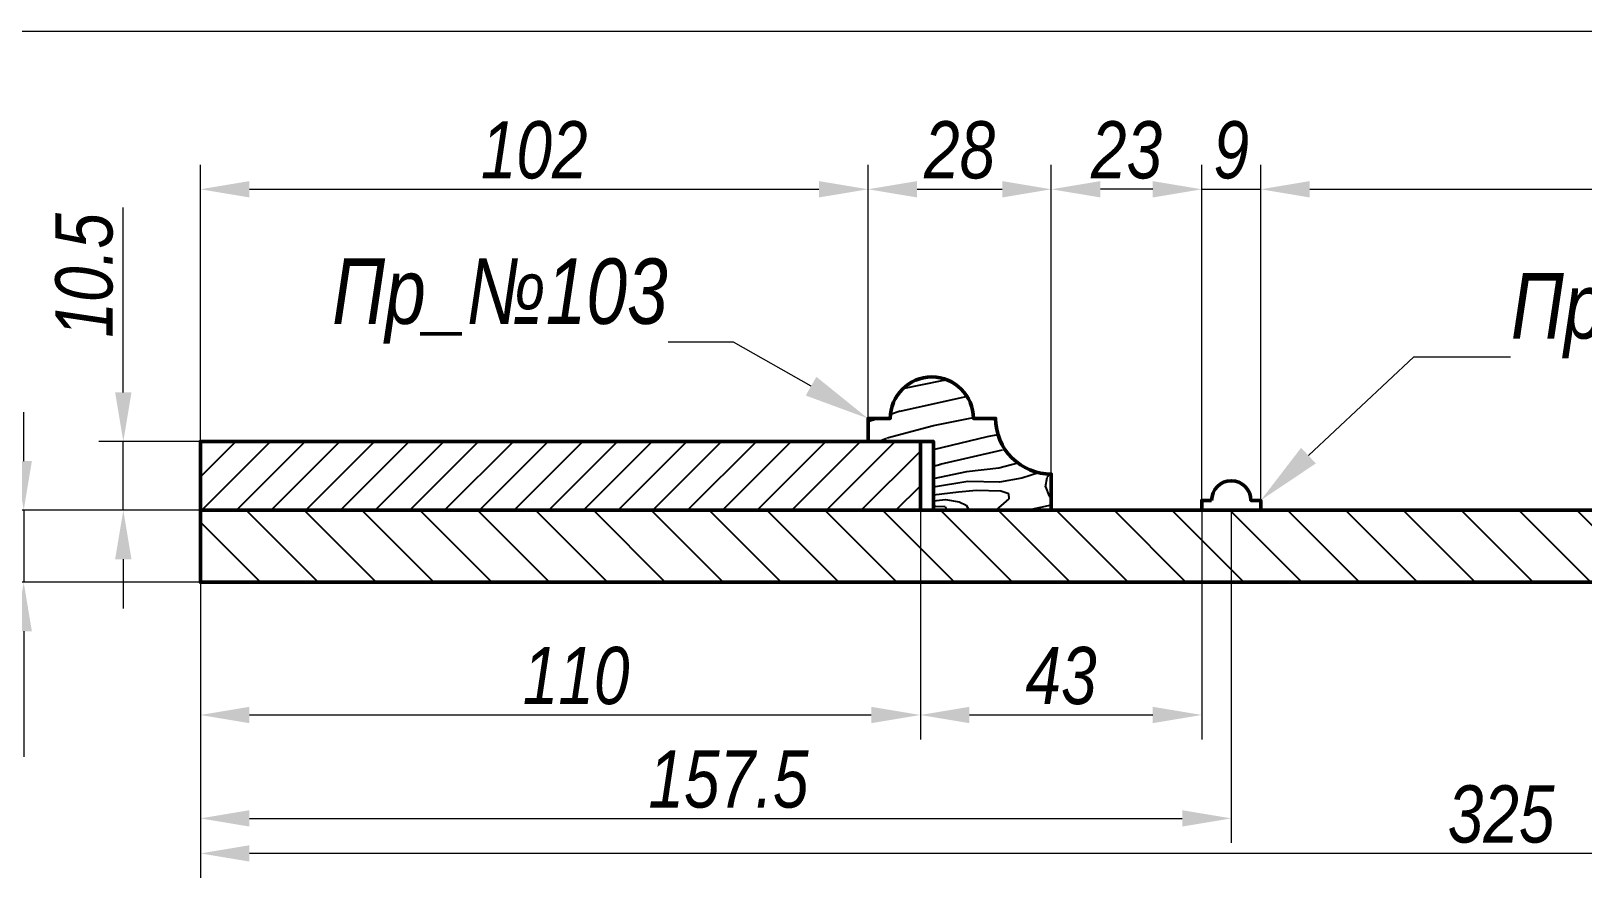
# Model space of a CAD drawing. Header units: millimetres. Extents: x 55 to 2092, y -657 to 768.
# Drawn here: x 253.8 to 490.9, y 14.1 to 143.5 of the extents above; entities that cross this region are included whole.
import ezdxf
from ezdxf import colors
from ezdxf.entities.mleader import LeaderData, LeaderLine
from ezdxf.math import Vec2, Vec3

# ---------------------------------------------------------------- set-up
doc = ezdxf.new("R2010")
doc.units = ezdxf.units.MM
doc.header["$MEASUREMENT"] = 0
doc.header["$PDMODE"] = 35
doc.layers.add('Профили', color=172, linetype='Continuous', lineweight=50)
doc.layers.add('Размеры', color=7, linetype='Continuous', lineweight=20)
doc.styles.get("Standard").update_dxf_attribs({"font": 'ARIALI.TTF', "width": 0.8})
doc.dimstyles.new('Standard mini', dxfattribs={"dimscale": 0.25, "dimtxt": 35, "dimasz": 30, "dimexe": 15, "dimexo": 0, "dimgap": 6, "dimtad": 1, "dimdec": 0, "dimzin": 1, "dimdsep": 46, "dimtxsty": 'Standard', "dimcen": 20, "dimclrd": 7, "dimclre": 7, "dimclrt": 256, "dimadec": 0, "dimazin": 0, "dimtfac": 1, "dimtdec": 0, "dimtmove": 0, "dimatfit": 3, "dimfxl": 1, "dimlwd": -1, "dimlwe": -1, "dimarcsym": 0})

# ---------------------------------------------------------------- blocks, each defined once
blk = doc.blocks.new('*D12')
at = {"layer": 'Defpoints', "color": 0}
for p in [(381.65, 119.34), (381.65, 84.32), (279.65, 80.81)]:
    blk.add_point(p, dxfattribs=at)
at = {"layer": 'Размеры', "color": 7}
for p, q in [((279.65, 80.81), (279.65, 123.09)), ((381.65, 84.32), (381.65, 123.09)), ((287.15, 119.34), (374.15, 119.34))]:
    blk.add_line(p, q, dxfattribs=at)
for points in [[(287.15, 120.59), (287.15, 118.09), (279.65, 119.34)], [(374.15, 120.59), (374.15, 118.09), (381.65, 119.34)]]:
    blk.add_solid(points, dxfattribs=at)
at = {"layer": 'Размеры', "insert": (330.65, 125.31), "char_height": 8.75, "attachment_point": 5}
blk.add_mtext('102', dxfattribs=at)
blk = doc.blocks.new('*D13')
at = {"layer": 'Defpoints', "color": 0}
for p in [(409.65, 119.34), (381.65, 84.32), (409.65, 75.82)]:
    blk.add_point(p, dxfattribs=at)
at = {"layer": 'Размеры', "color": 7}
for p, q in [((381.65, 84.32), (381.65, 123.09)), ((409.65, 75.82), (409.65, 123.09)), ((389.15, 119.34), (402.15, 119.34))]:
    blk.add_line(p, q, dxfattribs=at)
for points in [[(389.15, 120.59), (389.15, 118.09), (381.65, 119.34)], [(402.15, 120.59), (402.15, 118.09), (409.65, 119.34)]]:
    blk.add_solid(points, dxfattribs=at)
at = {"layer": 'Размеры', "lineweight": -3, "insert": (395.65, 125.31), "char_height": 8.75, "attachment_point": 5}
blk.add_mtext('28', dxfattribs=at)
blk = doc.blocks.new('*D14')
at = {"layer": 'Defpoints', "color": 0}
for p in [(267.87, 80.81), (279.65, 80.81), (279.65, 70.31)]:
    blk.add_point(p, dxfattribs=at)
at = {"layer": 'Размеры', "color": 7}
for p, q in [((267.87, 88.31), (267.87, 116.56)), ((279.65, 80.81), (264.12, 80.81)), ((267.87, 70.31), (267.87, 80.81)), ((279.65, 70.31), (264.12, 70.31)), ((267.87, 62.81), (267.87, 55.31))]:
    blk.add_line(p, q, dxfattribs=at)
for points in [[(266.62, 88.31), (269.12, 88.31), (267.87, 80.81)], [(266.62, 62.81), (269.12, 62.81), (267.87, 70.31)]]:
    blk.add_solid(points, dxfattribs=at)
at = {"layer": 'Размеры', "lineweight": -3, "insert": (261.91, 106.19), "char_height": 8.75, "attachment_point": 5, "rotation": 90}
blk.add_mtext('10.5', dxfattribs=at)
blk = doc.blocks.new('*D15')
at = {"layer": 'Defpoints', "color": 0}
for p in [(252.65, 70.31), (279.65, 70.31), (279.65, 59.31)]:
    blk.add_point(p, dxfattribs=at)
at = {"layer": 'Размеры', "color": 7}
for p, q in [((252.65, 77.81), (252.65, 85.31)), ((279.65, 70.31), (248.9, 70.31)), ((252.65, 70.31), (252.65, 59.31)), ((279.65, 59.31), (248.9, 59.31)), ((252.65, 51.81), (252.65, 32.63))]:
    blk.add_line(p, q, dxfattribs=at)
for points in [[(251.4, 77.81), (253.9, 77.81), (252.65, 70.31)], [(251.4, 51.81), (253.9, 51.81), (252.65, 59.31)]]:
    blk.add_solid(points, dxfattribs=at)
at = {"layer": 'Размеры', "lineweight": -3, "insert": (246.76, 38.47), "char_height": 8.75, "attachment_point": 5, "rotation": 90}
blk.add_mtext('11', dxfattribs=at)
blk = doc.blocks.new('*D17')
at = {"layer": 'Defpoints', "color": 0}
for p in [(409.65, 119.34), (409.65, 75.82), (432.65, 71.81)]:
    blk.add_point(p, dxfattribs=at)
at = {"layer": 'Размеры', "color": 7}
for p, q in [((409.65, 75.82), (409.65, 123.09)), ((432.65, 71.81), (432.65, 123.09)), ((425.15, 119.34), (417.15, 119.34))]:
    blk.add_line(p, q, dxfattribs=at)
for points in [[(417.15, 120.59), (417.15, 118.09), (409.65, 119.34)], [(425.15, 120.59), (425.15, 118.09), (432.65, 119.34)]]:
    blk.add_solid(points, dxfattribs=at)
at = {"layer": 'Размеры', "insert": (421.15, 125.31), "char_height": 8.75, "attachment_point": 5}
blk.add_mtext('23', dxfattribs=at)
blk = doc.blocks.new('*D18')
at = {"layer": 'Defpoints', "color": 0}
for p in [(441.65, 119.34), (432.65, 71.81), (441.65, 71.81)]:
    blk.add_point(p, dxfattribs=at)
at = {"layer": 'Размеры', "color": 7}
for p, q in [((432.65, 71.81), (432.65, 123.09)), ((441.65, 71.81), (441.65, 123.09)), ((425.15, 119.34), (417.65, 119.34)), ((432.65, 119.34), (441.65, 119.34)), ((449.15, 119.34), (456.65, 119.34))]:
    blk.add_line(p, q, dxfattribs=at)
for points in [[(425.15, 120.59), (425.15, 118.09), (432.65, 119.34)], [(449.15, 120.59), (449.15, 118.09), (441.65, 119.34)]]:
    blk.add_solid(points, dxfattribs=at)
at = {"layer": 'Размеры', "insert": (437.15, 125.31), "char_height": 8.75, "attachment_point": 5}
blk.add_mtext('9', dxfattribs=at)
blk = doc.blocks.new('*D19')
at = {"layer": 'Defpoints', "color": 0}
for p in [(604.65, 119.34), (441.65, 71.81), (604.65, 70.31)]:
    blk.add_point(p, dxfattribs=at)
at = {"layer": 'Размеры', "color": 7}
for p, q in [((441.65, 71.81), (441.65, 123.09)), ((604.65, 70.31), (604.65, 123.09)), ((449.15, 119.34), (597.15, 119.34))]:
    blk.add_line(p, q, dxfattribs=at)
for points in [[(449.15, 120.59), (449.15, 118.09), (441.65, 119.34)], [(597.15, 120.59), (597.15, 118.09), (604.65, 119.34)]]:
    blk.add_solid(points, dxfattribs=at)
at = {"layer": 'Размеры', "insert": (524.83, 125.31), "char_height": 8.75, "attachment_point": 5}
blk.add_mtext('163', dxfattribs=at)
blk = doc.blocks.new('*D22')
at = {"layer": 'Defpoints', "color": 0}
for p in [(279.65, 70.31), (389.65, 70.31), (389.65, 39.02)]:
    blk.add_point(p, dxfattribs=at)
at = {"layer": 'Размеры', "color": 7}
for p, q in [((279.65, 70.31), (279.65, 35.27)), ((389.65, 70.31), (389.65, 35.27)), ((287.15, 39.02), (382.15, 39.02))]:
    blk.add_line(p, q, dxfattribs=at)
for points in [[(287.15, 40.27), (287.15, 37.77), (279.65, 39.02)], [(382.15, 40.27), (382.15, 37.77), (389.65, 39.02)]]:
    blk.add_solid(points, dxfattribs=at)
at = {"layer": 'Размеры', "insert": (337.05, 44.99), "char_height": 8.75, "attachment_point": 5}
blk.add_mtext('110', dxfattribs=at)
blk = doc.blocks.new('*D29')
at = {"layer": 'Defpoints', "color": 0}
for p in [(279.65, 59.31), (604.65, 59.31), (279.65, 17.87)]:
    blk.add_point(p, dxfattribs=at)
at = {"layer": 'Размеры', "color": 7}
for p, q in [((279.65, 59.31), (279.65, 14.12)), ((604.65, 59.31), (604.65, 14.12)), ((597.15, 17.87), (287.15, 17.87))]:
    blk.add_line(p, q, dxfattribs=at)
for points in [[(287.15, 19.12), (287.15, 16.62), (279.65, 17.87)], [(597.15, 19.12), (597.15, 16.62), (604.65, 17.87)]]:
    blk.add_solid(points, dxfattribs=at)
at = {"layer": 'Размеры', "insert": (478.38, 23.84), "char_height": 8.75, "attachment_point": 5}
blk.add_mtext('325', dxfattribs=at)
blk = doc.blocks.new('*D52')
at = {"layer": 'Defpoints', "color": 0}
for p in [(389.65, 70.31), (432.65, 70.31), (432.65, 39.02)]:
    blk.add_point(p, dxfattribs=at)
at = {"layer": 'Размеры', "color": 7}
for p, q in [((389.65, 70.31), (389.65, 35.27)), ((432.65, 70.31), (432.65, 35.27)), ((397.15, 39.02), (425.15, 39.02))]:
    blk.add_line(p, q, dxfattribs=at)
for points in [[(397.15, 40.27), (397.15, 37.77), (389.65, 39.02)], [(425.15, 40.27), (425.15, 37.77), (432.65, 39.02)]]:
    blk.add_solid(points, dxfattribs=at)
at = {"layer": 'Размеры', "insert": (411.15, 44.99), "char_height": 8.75, "attachment_point": 5}
blk.add_mtext('43', dxfattribs=at)
blk = doc.blocks.new('*D68')
at = {"layer": 'Defpoints', "color": 0}
for p in [(437.15, 70.31), (279.65, 59.31), (437.15, 23.22)]:
    blk.add_point(p, dxfattribs=at)
at = {"layer": 'Размеры', "color": 7}
for p, q in [((437.15, 70.31), (437.15, 19.47)), ((279.65, 59.31), (279.65, 19.47)), ((287.15, 23.22), (429.65, 23.22))]:
    blk.add_line(p, q, dxfattribs=at)
for points in [[(287.15, 24.47), (287.15, 21.97), (279.65, 23.22)], [(429.65, 24.47), (429.65, 21.97), (437.15, 23.22)]]:
    blk.add_solid(points, dxfattribs=at)
at = {"layer": 'Размеры', "lineweight": -3, "insert": (360.33, 29.18), "char_height": 8.75, "attachment_point": 5}
blk.add_mtext('157.5', dxfattribs=at)

msp = doc.modelspace()

# ---------------------------------------------------------------- hatches: boundary and pattern name
at = {"layer": 'Профили', "lineweight": -3}
h = msp.add_hatch(dxfattribs=at)
h.set_pattern_fill('WOOD9', color=256, scale=30, angle=15, style=0, pattern_type=2)
h.set_pattern_definition([(15, (14.342, -227.333), (-7.7646, 28.9778), [4.35, -25.65]), (10.101, (15.8739, -231.8923), (355.4977085, 64.1976435), [5.26926, -1048.5807]), (11.0549, (11.1445, -236.2653), (442.4310318, 87.4914542), [8.7207, -863.34576]), (13.7681, (5.80725, -241.26715), (1369.7195088, 335.95891712), [13.95324, -2776.6918]), (41.565, (20.176, -249.685), (21.2132, 36.74232), [3.3541, -63.7279]), (358.7398, (17.6785, -246.1614), (218.3735665, -3.6035322), [3.75, -746.25]), (358.8108, (16.3821, -244.8006), (218.3735674, -3.6035236), [4.842, -963.5587]), (25.4374, (16.0827, -252.95596), (743.5773642, 354.5312328), [5.7959, -1153.38456]), (6.3844, (16.1388, -243.3129), (602.8490863, 68.3586), [5.0065, -996.29253]), (13.2377, (12.2628, -242.17734), (964.0307381, 227.2545915), [9.75462, -1941.16815]), (6.3844, (12.4118, -229.4035), (602.8490863, 68.3586), [5.0065, -996.29253]), (18.9909, (9.7025, -226.2472), (397.9242921, 137.6816642), [6.4657, -1286.67003]), (2.0054, (-0.2718, -256.251), (276.329089, 11.925668), [2.0012, -398.24865]), (12.4363, (6.04984, -234.05874), (1319.52859378, 291.45175234), [10.06008, -2001.95373]), (18.1798, (-1.6577, -236.5898), (484.8576557, 160.975223), [8.1125, -532.7202]), (21.8427, (-5.1634, -237.9951), (224.0577186, 91.094046), [3.7769, -751.6037]), (15, (4.045, -238.168), (-7.7646, 28.9778), [7.35, -22.65]), (21.7661, (-4.2317, -241.4724), (1178.24411628, 470.99925556), [8.91207, -1773.50175]), (17.6425, (-3.49406, -244.2253), (1230.51543506, 391.83112172), [9.76038, -1942.31538]), (41.565, (14.66, -250.542), (21.2132, 36.74232), [2.3479, -64.7341]), (299.0363, (16.116, -248.4436), (52.27159, -79.16872), [0.6185, -123.0747]), (15, (6.564, -251.624), (-7.7646, 28.9778), [1.95, -28.05]), (23.7461, (8.4472, -251.1196), (166.102117, 75.565017), [1.97295, -392.6154]), (86.565, (10.253, -250.325), (-7.76455, 28.97777), [0.4743, -94.394]), (341.31, (9.257, -249.505), (65.72009, -13.44854), [1.0817, -107.0848]), (6.2539, (7.2957, -249.72), (210.608934, 25.374462), [1.97295, -392.6154]), (20.1944, (5.7408, -250.292), (282.013205, 106.623345), [1.6568, -329.704]), (33.435, (4.553, -251.076), (50.19098, 44.50686), [1.423, -93.4453]), (86.565, (4.525, -251.549), (-7.76455, 28.97777), [0.4743, -94.394]), (330, (4.525, -251.55), (28.9778, 7.7647), [0.6364, -41.79]), (9.2895, (5.076, -251.8676), (28.977755, 7.764626), [1.5075, -299.9887]), (330, (2.496, -252.093), (28.9778, 7.7647), [1.0606, -41.3657]), (1.7595, (3.415, -252.6233), (400.0047456, 14.006246), [2.6196, -521.3078]), (15, (6.033, -252.543), (-7.7646, 28.9778), [3.6, -26.4]), (22.4314, (9.5107, -251.6111), (419.1374892, 174.4240537), [3.4792, -692.36556]), (60, (12.727, -250.284), (-7.7646, 28.9778), [1.0607, -41.3657]), (296.31, (12.918, -248.6793), (60.0362, -108.14649), [0.7648, -152.2058]), (356.565, (11.4975, -248.594), (28.97776, 7.7646), [1.423, -93.4453]), (4.3804, (9.0628, -248.7806), (334.284574, 27.4550675), [2.4418, -485.9227]), (11.9873, (6.2711, -249.3733), (28.977767, 7.7646216), [2.8539, -567.93495]), (21.7098, (3.8856, -250.323), (224.057651, 91.0942), [2.5676, -510.94965]), (38.9624, (2.737, -251.252), (50.191004, 44.506819), [1.4773, -293.9882]), (74.0362, (2.4964, -252.093), (13.44868, 65.720154), [0.8747, -174.054]), (292.1251, (0.323, -252.6753), (83.33008, -195.07976), [1.2093, -240.6584]), (357.4745, (0.7785, -253.7956), (502.4670843, -20.655111), [2.9887, -594.7568]), (10.0303, (3.7643, -253.9273), (355.4978022, 64.1973363), [3.463, -689.1407]), (15, (7.174, -253.324), (-7.7646, 28.9778), [4.5, -25.5]), (27.2647, (11.5211, -252.1594), (245.2709255, 127.8363428), [3.5306, -702.58536]), (335.1945, (15.0525, -247.952), (175.947066, -77.087933), [1.1715, -233.1357]), (350.2249, (12.936, -247.5875), (357.5783, -59.478316), [2.1477, -427.3868]), (6.0274, (10.0666, -247.8904), (392.2401727, 42.984072), [2.8853, -574.1762]), (12.879, (6.1158, -248.7938), (28.9777643, 7.7646311), [4.0528, -806.50254]), (19.9697, (2.861, -249.9765), (310.991, 114.387833), [3.463, -689.1407]), (36.8014, (0.9206, -251.428), (50.19099, 44.5069), [2.4233, -159.1316]), (64.3987, (0.323, -252.6753), (98.301479, 212.689507), [1.3829, -275.2034]), (290.7106, (-0.7196, -253.4205), (98.858961, -253.035403), [1.5075, -299.9888]), (338.1302, (-0.1865, -254.8306), (102.462415, -34.661616), [1.5, -148.4998]), (8.6599, (1.2055, -255.3894), (28.977768, 7.764633), [5.4332, -266.2283]), (16.1691, (6.57684, -254.5713), (1383.1688877, 401.6762511), [7.35153, -1462.95453]), (23.4711, (13.6376, -252.5241), (556.26190816, 242.22427564), [7.12776, -1418.4246]), (5.5377, (14.954, -246.4256), (28.977774, 7.764583), [2.7372, -179.7456]), (6.6744, (8.7806, -247.14796), (210.6089545, 25.3744016), [6.2155, -1236.8853]), (17.121, (4.9075, -248.3411), (745.6579202, 230.8553734), [4.0528, -806.50254]), (23.4269, (1.1507, -249.9688), (556.2619866, 242.2240382), [4.0942, -814.7463]), (50.5376, (-0.4895, -251.9613), (92.617452, 117.991387), [2.5807, -255.4888]), (81.0375, (-0.7196, -253.4205), (32.58136, 226.138156), [1.4773, -293.9884]), (8.991, (10.721, -245.6963), (297.5423067, 48.6679566), [5.7315, -567.4177]), (16.2453, (4.09496, -247.627), (1296.2356755, 378.3820193), [6.9016, -1373.4244]), (26.6893, (0.1261, -249.6222), (656.6439695, 331.2377223), [4.4421, -883.9832]), (38.1985, (-1.6694, -251.035), (50.191006, 44.506826), [2.2847, -226.1883]), (15, (7.39, -255.285), (-7.7646, 28.9778), [9, -21]), (8.991, (1.7283, -256.181), (297.5423067, 48.6679566), [5.7315, -567.4177]), (11.7603, (8.3432, -244.9358), (529.3645292, 110.7845219), [7.9627, -1584.5824]), (17.4895, (1.756, -247.0114), (629.7466403, 199.79775), [6.9065, -683.7453]), (24.7824, (-2.2517, -248.8617), (635.4305668, 294.4961477), [4.4142, -878.42214]), (15, (1.25, -245.128), (-7.7646, 28.9778), [11.4, -18.6]), (18.9451, (-2.8729, -246.5435), (397.9244354, 137.6811571), [4.3603, -867.7061]), (11.7603, (4.6162, -231.0265), (529.3645292, 110.7845219), [7.9627, -1584.5824]), (17.4895, (-1.971, -233.1021), (629.7466403, 199.79775), [6.9065, -683.7453]), (24.7824, (-5.9787, -234.9524), (635.4305668, 294.4961477), [4.4142, -878.42214]), (12.6141, (2.6702, -227.8209), (28.9777637, 7.7646065), [7.20624, -713.41845]), (13.4089, (-2.5846, -229.0736), (28.9777575, 7.7645868), [5.40207, -1075.0145]), (15, (-7.22, -230.316), (-7.7646, 28.9778), [4.8, -25.2]), (11.0996, (7.8502, -228.607), (442.4310103, 87.4915229), [6.61533, -1316.44914]), (14.1049, (-1.46153, -230.9468), (28.97776688, 7.76460628), [9.60117, -1910.63316]), (15, (-6.678, -232.344), (-7.7646, 28.9778), [5.4, -24.6]), (16.9091, (21.3167, -250.4665), (832.5910961, 254.149577), [4.5025, -895.99734]), (12.2737, (25.6245, -249.1569), (28.9777702, 7.7645717), [3.1536, -627.5603]), (23.4269, (18.5435, -226.2076), (556.2619866, 242.2240382), [4.0942, -814.7463]), (15, (21.06, -230.968), (-7.7646, 28.9778), [2.85, -27.15]), (9.9576, (19.7034, -234.59315), (682.0177908, 120.63019), [5.1198, -1018.843]), (10.0303, (19.3596, -237.9464), (355.4978022, 64.1973363), [3.463, -689.1407]), (18.0127, (22.7697, -237.3433), (513.835581, 168.739263), [2.8539, -567.93495]), (15, (21.758, -239.944), (-7.7646, 28.9778), [4.5, -25.5]), (93.69, (22.685, -247.46), (-7.764534, 28.977794), [0.7648, -152.2058]), (339.4624, (21.4276, -246.244), (102.46241, -34.661646), [1.2904, -256.7792]), (18.0127, (24.6331, -244.2979), (513.835581, 168.739263), [2.8539, -567.93495]), (10.0303, (21.223, -244.901), (355.4978022, 64.1973363), [3.463, -689.1407]), (20.1944, (25.171, -241.669), (282.013205, 106.623345), [1.6568, -329.704]), (15, (21.114, -242.756), (-7.7646, 28.9778), [4.2, -25.8]), (20.1944, (21.444, -227.7598), (282.013205, 106.623345), [1.6568, -329.704]), (15, (17.387, -228.847), (-7.7646, 28.9778), [4.2, -25.8]), (15, (15.816, -224.143), (-7.7646, 28.9778), [6.15, -23.85])])
edge = h.paths.add_edge_path()
edge.add_line((409.65, 70.31), (409.65, 75.82))
edge.add_arc((409.65, 84.32), 8.5, 180, 270, ccw=False)
edge.add_line((401.15, 84.32), (397.75, 84.32))
edge.add_arc((391.4, 84.32), 6.35, 0, 180)
edge.add_line((385.05, 84.32), (381.65, 84.32))
edge.add_line((381.65, 84.32), (381.65, 80.81))
edge.add_line((381.65, 80.81), (391.65, 80.81))
edge.add_line((391.65, 80.81), (391.65, 70.31))
edge.add_line((391.65, 70.31), (409.65, 70.31))
h = msp.add_hatch(dxfattribs=at)
h.set_pattern_fill('ANSI31', color=256, scale=30, style=0)
h.set_pattern_definition([(45, (0, -257.2653), (-2.65165, 2.65165), [])])
h.paths.add_polyline_path([(389.65, 80.81), (279.65, 80.81), (279.65, 70.31), (389.65, 70.31)])
h = msp.add_hatch(dxfattribs=at)
h.set_pattern_fill('ANSI31', color=256, scale=50, angle=90, style=0)
h.set_pattern_definition([(135, (0, -261.765), (-4.41942, -4.41942), [])])
h.paths.add_polyline_path([(279.65, 70.31), (604.65, 70.31), (604.65, 59.31), (279.65, 59.31)])

# ---------------------------------------------------------------- linework, layer by layer
at = {"layer": 'Профили'}
msp.add_lwpolyline([(409.65, 70.31), (409.65, 75.82, -0.414214), (401.15, 84.32), (397.75, 84.32, 1), (385.05, 84.32), (381.65, 84.32), (381.65, 80.81), (391.65, 80.81), (391.65, 70.31), (409.65, 70.31)], format="xyb", close=True, dxfattribs=at)
for points in [[(389.65, 80.81), (279.65, 80.81), (279.65, 70.31), (389.65, 70.31)], [(279.65, 70.31), (604.65, 70.31), (604.65, 59.31), (279.65, 59.31)]]:
    msp.add_lwpolyline(points, close=True, dxfattribs=at)
at = {"layer": 'Профили', "ltscale": 100}
msp.add_lwpolyline([(434.15, 71.81), (432.65, 71.81), (432.65, 70.31), (441.65, 70.31), (441.65, 71.81), (440.15, 71.81, 1)], format="xyb", close=True, dxfattribs=at)
at = {"layer": 'Размеры'}
msp.add_line((71.96, 143.52), (2066.26, 143.52), dxfattribs=at)

# ---------------------------------------------------------------- dimensions: what is measured, and where the dimension line sits
for base, p1, p2, picture, middle in [((381.65, 119.34), (279.65, 80.81), (381.65, 84.32), '*D12', (330.65, 119.34)), ((409.65, 119.34), (432.65, 71.81), (409.65, 75.82), '*D17', (421.15, 119.34)), ((441.65, 119.34), (432.65, 71.81), (441.65, 71.81), '*D18', (437.15, 119.34)), ((604.65, 119.34), (441.65, 71.81), (604.65, 70.31), '*D19', (524.83, 119.34)), ((389.65, 39.02), (279.65, 70.31), (389.65, 70.31), '*D22', (337.05, 39.02)), ((432.65, 39.02), (389.65, 70.31), (432.65, 70.31), '*D52', (411.15, 39.02)), ((279.65, 17.87), (604.65, 59.31), (279.65, 59.31), '*D29', (478.38, 17.87))]:
    dim = msp.add_linear_dim(base=base, p1=p1, p2=p2, dimstyle='Standard mini', dxfattribs=at)
    dim.commit()
    dim.dimension.update_dxf_attribs({"geometry": picture, "text_midpoint": middle, "dimtype": 160})
at = {"layer": 'Размеры', "lineweight": -3}
dim = msp.add_linear_dim(base=(409.65, 119.34), p1=(381.65, 84.32), p2=(409.65, 75.82), dimstyle='Standard mini', dxfattribs=at)
dim.commit()
dim.dimension.update_dxf_attribs({"geometry": '*D13', "text_midpoint": (395.65, 119.34), "dimtype": 160})
dim = msp.add_linear_dim(base=(267.87, 80.81), p1=(279.65, 70.31), p2=(279.65, 80.81), angle=90, dimstyle='Standard mini', override={"dimdec": 1}, dxfattribs=at)
dim.commit()
dim.dimension.update_dxf_attribs({"geometry": '*D14', "text_midpoint": (267.87, 106.19), "dimtype": 160})
dim = msp.add_linear_dim(base=(252.65, 70.31), p1=(279.65, 59.31), p2=(279.65, 70.31), angle=90, dimstyle='Standard mini', dxfattribs=at)
dim.commit()
dim.dimension.update_dxf_attribs({"geometry": '*D15', "text_midpoint": (252.65, 38.47), "dimtype": 160})
dim = msp.add_linear_dim(base=(437.15, 23.22), p1=(279.65, 59.31), p2=(437.15, 70.31), dimstyle='Standard mini', override={"dimdec": 1}, dxfattribs=at)
dim.commit()
dim.dimension.update_dxf_attribs({"geometry": '*D68', "text_midpoint": (360.33, 23.22), "dimtype": 160})

# ---------------------------------------------------------------- leaders
at = {"layer": 'Размеры'}
ml = msp.add_multileader_mtext('Standard', dxfattribs=at)
ml.set_content('Пр_№103', color=256)
ml.set_leader_properties(color=256, linetype='Continuous', lineweight=20)
ml.build(insert=Vec2(0, 0))
ml.multileader.update_dxf_attribs({"text_left_attachment_type": 7, "text_right_attachment_type": 7, "dogleg_length": 20, "arrow_head_size": 10, "scale": 0.5})
ctx = ml.context
ctx.base_point, ctx.scale, ctx.char_height, ctx.arrow_head_size, ctx.landing_gap_size, ctx.plane_origin = Vec3(300.19, 95.99), 0.5, 10, 10, 0.045, Vec3(348.88, 38.2)
ctx.left_attachment, ctx.right_attachment, ctx.text_align_type = 7, 7, 2
notes = []
notes.append((ctx, [(1, (1, 1, 0), (361.1, 95.99), (-1, 0), 10, [(0, [(381.65, 84.32), (361.08, 95.99)], 0, [])])]))
ctx.mtext.insert, ctx.mtext.alignment, ctx.mtext.flow_direction = Vec3(351.05, 108.77), 3, 5
ml = msp.add_multileader_mtext('Standard', dxfattribs=at)
ml.set_content('Пр_№157', color=256)
ml.set_leader_properties(color=256, linetype='Continuous', lineweight=20)
ml.build(insert=Vec2(0, 0))
ml.multileader.update_dxf_attribs({"text_left_attachment_type": 7, "text_right_attachment_type": 7, "dogleg_length": 20, "arrow_head_size": 10, "scale": 0.5})
ctx = ml.context
ctx.base_point, ctx.scale, ctx.char_height, ctx.arrow_head_size, ctx.landing_gap_size, ctx.plane_origin = Vec3(479.82, 93.75), 0.5, 10, 10, 0.045, Vec3(427.86, 55.02)
ctx.left_attachment, ctx.right_attachment = 7, 7
notes.append((ctx, [(0, (1, 1, 0), (469.82, 93.75), (1, 0), 10, [(0, [(441.65, 71.81), (465.06, 93.75)], 0, [])])]))
ctx.mtext.insert, ctx.mtext.flow_direction = Vec3(479.87, 106.53), 5
for ctx, leaders in notes:
    for number, flags, end, landing, length, lines in leaders:
        leader = LeaderData()
        leader.index, (leader.has_last_leader_line, leader.has_dogleg_vector, leader.attachment_direction) = number, flags
        leader.last_leader_point, leader.dogleg_vector, leader.dogleg_length = Vec3(end), Vec3(landing), length
        for number, points, colour, breaks in lines:
            line = LeaderLine()
            line.index, line.vertices, line.color, line.breaks = number, Vec3.list(points), colors.encode_raw_color(colour), breaks
            leader.lines.append(line)
        ctx.leaders.append(leader)

doc.saveas('drawing.dxf')
